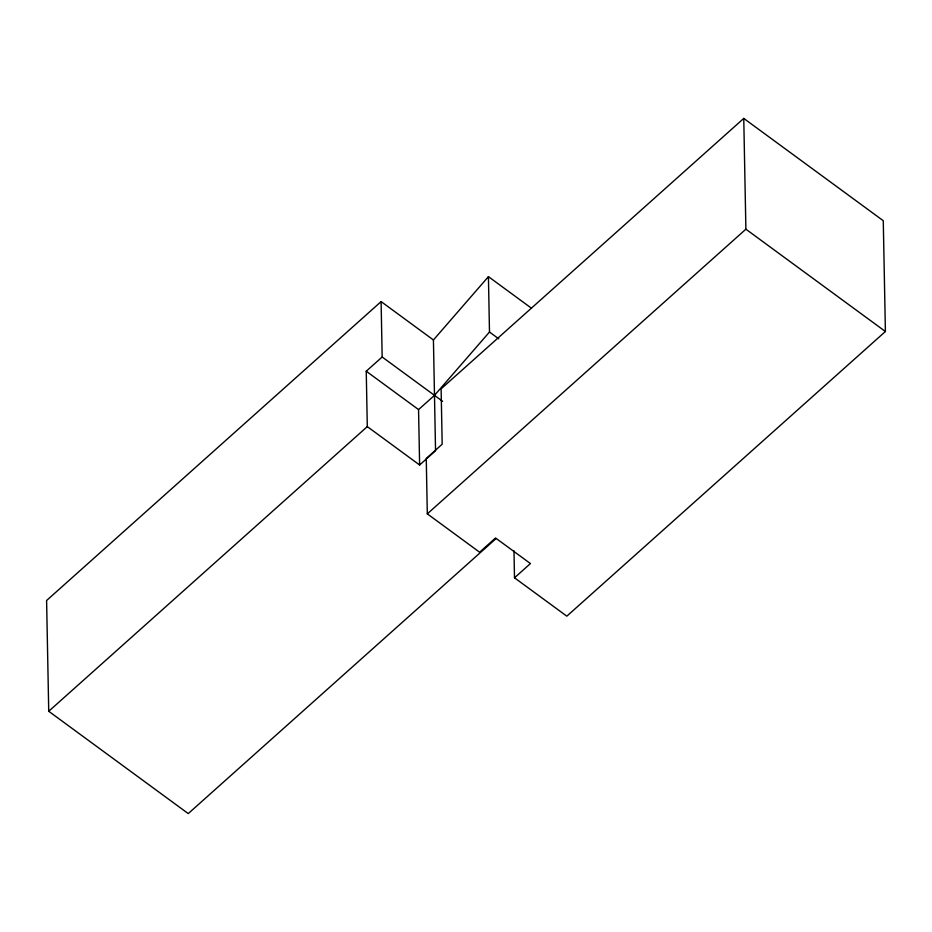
<?xml version="1.0" encoding="UTF-8"?>
<svg xmlns="http://www.w3.org/2000/svg" width="932" height="932" viewBox="0 0 932 932"><rect width="100%" height="100%" fill="white"/><g stroke="black" fill="none" stroke-linecap="round" stroke-linejoin="round"><path stroke-width="1.4" d="M433.427 339.97L381.106 301.595L382.167 356.991L366.241 371.227L367.301 426.611L419.621 464.986L435.547 450.75L433.427 339.97L488.426 276.641L531.438 308.189M488.426 276.641L489.486 332.025L434.487 395.354L418.561 409.591L419.621 464.986M381.106 301.595L46.6 600.499L48.732 711.279L188.241 813.589L495.987 538.614M48.732 711.279L367.301 426.611M743.759 118.411L441.116 388.83L442.176 444.226L426.25 458.462L427.31 513.847L479.63 552.222L495.556 537.985L530.436 563.569L514.499 577.805L566.819 616.168L885.4 331.501L883.268 220.721L743.759 118.411L745.891 229.19L427.31 513.847M745.891 229.19L885.4 331.501M489.486 332.025L498.783 338.852M382.167 356.991L442.63 401.331M366.241 371.227L418.561 409.591M513.986 550.812L514.499 577.805"/></g></svg>
